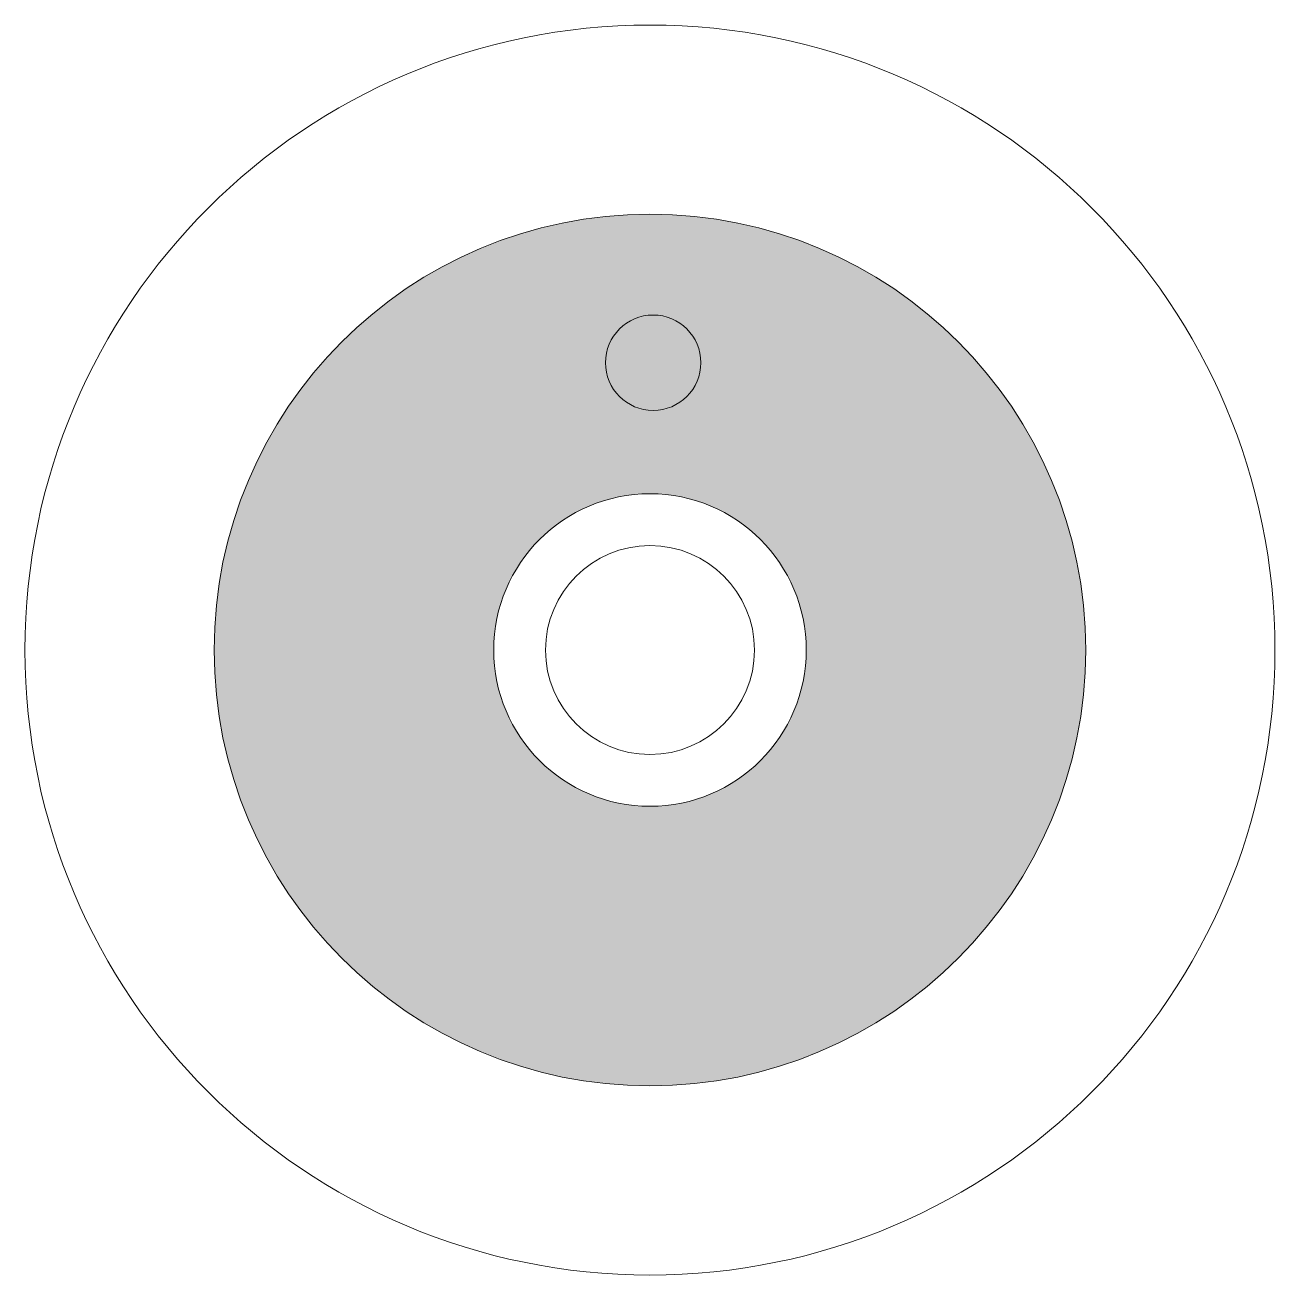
# Model space of a CAD drawing. Header units: inches. Extents: x 1.1 to 3, y 1.01 to 2.91.
import ezdxf

# ---------------------------------------------------------------- set-up
doc = ezdxf.new("R2010")
doc.units = ezdxf.units.IN
doc.header["$MEASUREMENT"] = 0

msp = doc.modelspace()

# ---------------------------------------------------------------- hatches: boundary and pattern name
h = msp.add_hatch(color=1)
h.dxf.hatch_style = 1
h.paths.add_polyline_path([(1.3865, 1.9604, 1), (2.7115, 1.9604, 1)])
h.paths.add_polyline_path([(2.2865, 1.9604, -1), (1.8115, 1.9604, -1)], flags=16)

# ---------------------------------------------------------------- linework, layer by layer
at = {"color": 2, "lineweight": 0}
for centre, radius in [((2.049, 1.9604), 0.95), ((2.0538, 2.3971), 0.0725), ((2.049, 1.9604), 0.1588)]:
    msp.add_circle(centre, radius, dxfattribs=at)
at = {"color": 1, "lineweight": 0}
for radius in [0.6625, 0.2375]:
    msp.add_circle((2.049, 1.9604), radius, dxfattribs=at)

doc.saveas('drawing.dxf')
